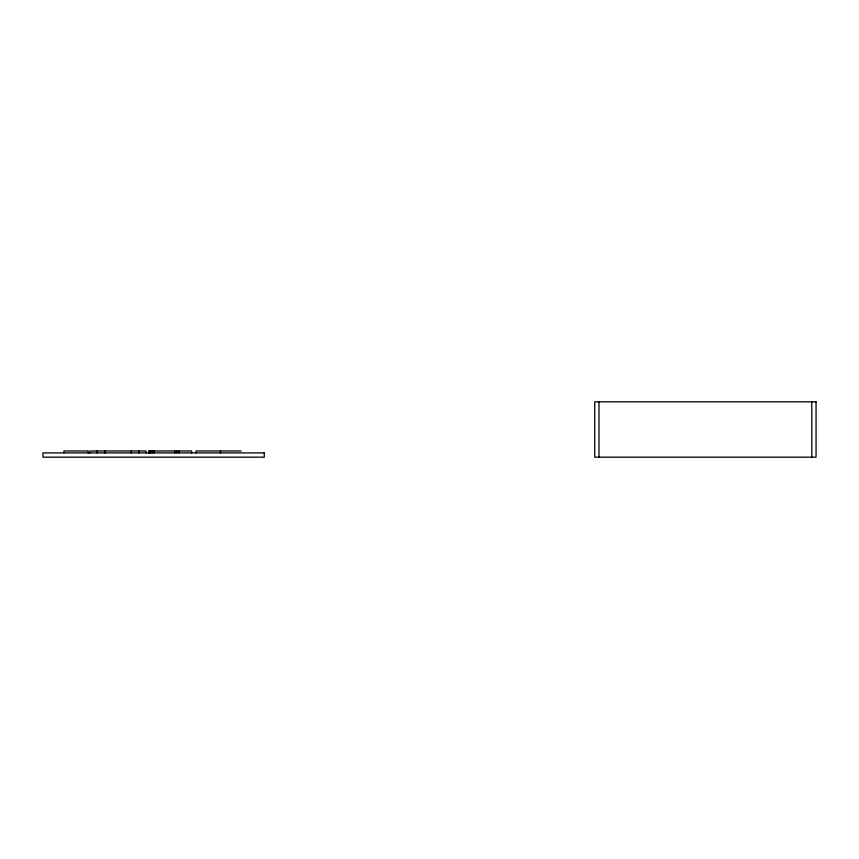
<?xml version="1.0" encoding="UTF-8"?>
<svg xmlns="http://www.w3.org/2000/svg" width="859" height="859" viewBox="0 0 859 859"><rect width="100%" height="100%" fill="white"/><g stroke="black" fill="none" stroke-linecap="round" stroke-linejoin="round"><path stroke-width="1.29" d="M241.154 450.986L196.067 450.986L196.067 452.908M811.798 401.829L811.798 457.171M598.981 401.829L598.981 457.171M220.484 450.986L220.484 452.908M191.621 452.908L191.621 450.986L148.822 450.986L148.822 452.908M179.026 450.986L179.026 452.908M176.675 450.986L176.675 452.908M174.731 450.986L174.731 452.908M154.158 450.986L154.158 452.908M152.29 450.986L152.29 452.908M150.776 450.986L150.776 452.908M149.691 450.986L149.691 452.908M149.037 450.986L149.037 452.908M146.105 452.908L146.105 450.986L89.927 450.986L89.927 452.908M138.782 450.986L138.782 452.908M131.384 450.986L131.384 452.908M104.97 450.986L104.97 452.908M104.573 450.986L104.573 452.908M97.131 450.986L97.131 452.908M88.23 452.908L88.23 450.986L63.899 450.986L63.899 452.908M816.05 401.829L594.718 401.829L594.718 457.171L816.05 457.171L816.05 401.829M264.282 452.908L42.95 452.908L42.95 457.171L264.282 457.171L264.282 452.908"/></g></svg>
